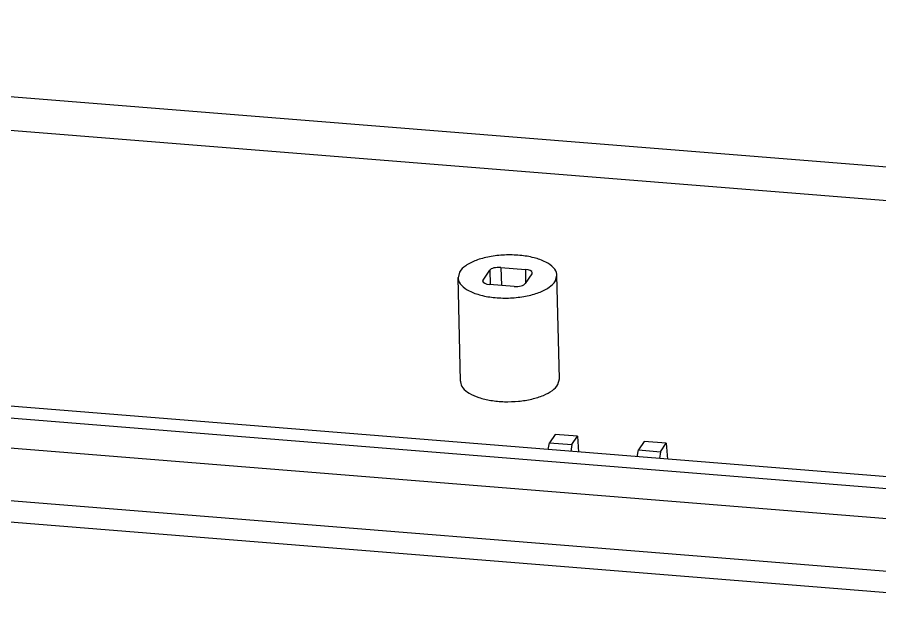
# Model space of a CAD drawing. Header units: millimetres. Extents: x 1860 to 2188, y -393 to -149.
# Drawn here: x 1936.81 to 1974.28, y -373.64 to -347.44 of the extents above; entities that cross this region are included whole.
import ezdxf

# ---------------------------------------------------------------- set-up
doc = ezdxf.new("R2010")
doc.units = ezdxf.units.MM
doc.layers.add('02___PRT_ALL_AXES', color=7, linetype='Continuous')

msp = doc.modelspace()

# ---------------------------------------------------------------- linework, layer by layer
at = {"color": 7, "linetype": 'Continuous'}
for p, q in [((1893.679, -347.437), (1989.235, -355.113)), ((1989.517, -356.612), (1893.964, -348.936)), ((1957.047, -358.852), (1957.333, -358.425)), ((1957.333, -358.425), (1957.356, -359.037)), ((1957.823, -358.3), (1957.853, -359.08)), ((1957.823, -358.3), (1958.885, -358.386)), ((1959.167, -358.572), (1958.881, -358.999)), ((1958.885, -358.386), (1958.896, -358.976)), ((1959.181, -358.529), (1959.167, -358.572)), ((1957.034, -358.896), (1957.047, -358.852)), ((1957.049, -358.895), (1957.047, -358.852)), ((1958.391, -359.123), (1957.329, -359.038)), ((1989.842, -368.616), (1894.289, -360.941)), ((1893.943, -361.414), (1989.55, -369.094)), ((1893.712, -362.697), (1989.317, -370.377)), ((1989.434, -372.691), (1893.702, -365.001)), ((1960.18, -365.547), (1959.935, -365.913)), ((1961.146, -365.625), (1960.18, -365.547)), ((1960.901, -365.991), (1961.146, -365.625)), ((1961.146, -365.625), (1961.191, -366.315)), ((1989.705, -373.64), (1893.973, -365.95)), ((1959.876, -366.209), (1959.935, -365.913)), ((1959.935, -365.913), (1960.901, -365.991)), ((1960.901, -365.991), (1960.852, -366.288)), ((1964.041, -365.858), (1963.796, -366.223)), ((1965.006, -365.935), (1964.041, -365.858)), ((1964.761, -366.301), (1965.006, -365.935)), ((1965.006, -365.935), (1965.052, -366.625)), ((1963.736, -366.519), (1963.796, -366.223)), ((1963.796, -366.223), (1964.761, -366.301)), ((1964.761, -366.301), (1964.713, -366.598))]:
    msp.add_line(p, q, dxfattribs=at)
for centre, ratio, start_param, end_param in [((1957.719, -358.456), 0.39475, 1.295522, 2.866243), ((1958.781, -358.541), 0.394719, -0.001828, 1.295357), ((1957.433, -358.883), 0.394719, -3.134337, -1.846235), ((1958.495, -358.968), 0.39475, -1.84607, -0.27535)]:
    msp.add_ellipse(centre, major_axis=(0.4, 0.012), ratio=ratio, start_param=start_param, end_param=end_param, dxfattribs=at)
at = {"layer": '02___PRT_ALL_AXES', "color": 7, "linetype": 'Continuous'}
for p, q in [((1956.026, -358.498), (1955.958, -358.744)), ((1956.063, -363.244), (1955.957, -358.743)), ((1960.188, -358.888), (1960.256, -358.642)), ((1960.362, -363.143), (1960.256, -358.642)), ((1960.293, -363.389), (1960.362, -363.143))]:
    msp.add_line(p, q, dxfattribs=at)
for points, start_tangent, end_tangent in [([(1960.256, -358.642), (1960.252, -358.595), (1960.107, -358.312), (1959.766, -358.066), (1959.262, -357.882), (1958.646, -357.777), (1957.976, -357.761), (1957.32, -357.837), (1956.74, -357.997), (1956.294, -358.224), (1956.026, -358.498)], (-0.010382, 0.999946), (-0.507097, -0.861889)), ([(1955.958, -358.744), (1955.961, -358.79), (1956.107, -359.073), (1956.448, -359.319), (1956.951, -359.504), (1957.568, -359.609), (1958.237, -359.624), (1958.894, -359.548), (1959.474, -359.389), (1959.919, -359.161), (1960.188, -358.888)], (0.010382, -0.999946), (0.507097, 0.861889)), ([(1956.063, -363.244), (1956.064, -363.264), (1956.17, -363.525), (1956.442, -363.758), (1956.858, -363.946), (1957.383, -364.072), (1957.975, -364.128), (1958.586, -364.108), (1959.168, -364.013), (1959.671, -363.853), (1960.057, -363.639), (1960.293, -363.389)], (0.017259, -0.999851), (0.507097, 0.861889))]:
    msp.add_spline(points, degree=3, dxfattribs=dict(at, start_tangent=start_tangent, end_tangent=end_tangent))

doc.saveas('drawing.dxf')
